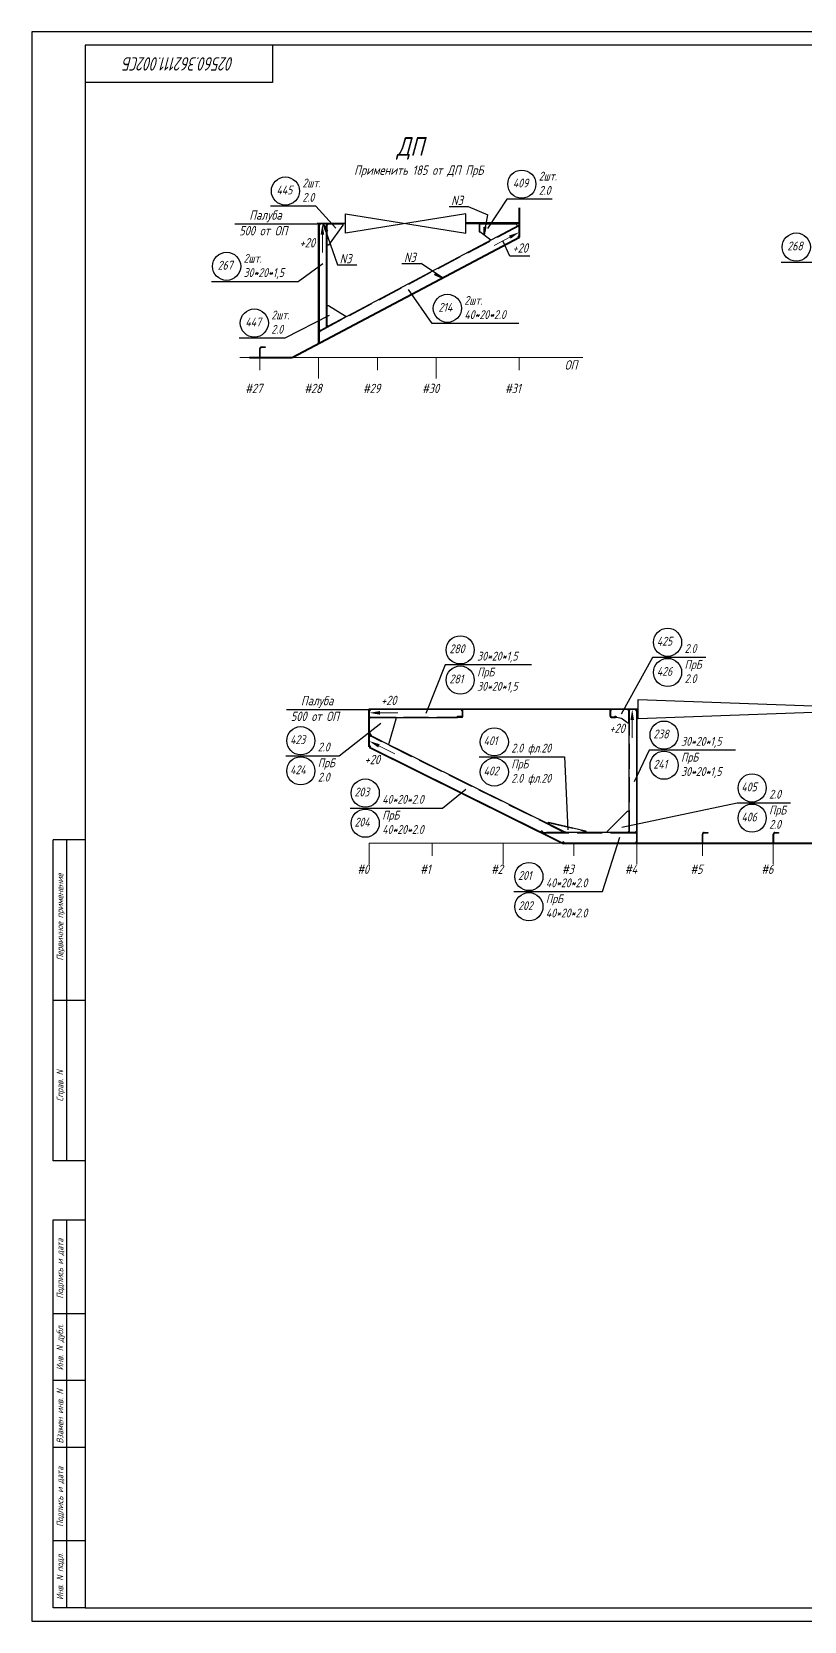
# Model space of a CAD drawing. Header units: millimetres. Extents: x 76485 to 135355, y 8208 to 18817.
# Drawn here: x 76485 to 79372, y 12764 to 18704 of the extents above; entities that cross this region are included whole.
import ezdxf
from ezdxf.enums import TextEntityAlignment as Align

# ---------------------------------------------------------------- set-up
doc = ezdxf.new("R2010")
doc.units = ezdxf.units.MM
doc.linetypes.add('Short_dashed', pattern=[5, 3.75, -1.25])
doc.layers.add('-1', color=7, linetype='Continuous')
doc.layers.add('Frame', color=6, linetype='Continuous')
doc.styles.add('PB_TEXT', font='romans.shx', dxfattribs={"width": 0.7, "oblique": 15})
doc.styles.get("Standard").update_dxf_attribs({"font": 'ГОСТ тип А наклонный.ttf'})
doc.styles.add('ГОСТ', font='ГОСТ тип А.ttf', dxfattribs={"oblique": 15})
doc.dimstyles.get("Standard").update_dxf_attribs({"dimtxt": 0.18, "dimasz": 0.18, "dimexe": 0.18, "dimexo": 0.0625, "dimgap": 0.09, "dimtad": 0, "dimtih": 1, "dimtoh": 1, "dimdec": 4, "dimzin": 0, "dimdsep": 46, "dimtxsty": 'Standard', "dimcen": 0.09, "dimadec": 0, "dimazin": 0, "dimtfac": 1, "dimtdec": 4, "dimtofl": 0, "dimtmove": 0, "dimatfit": 3, "dimfxl": 1, "dimtolj": 1, "dimtzin": 0, "dimarcsym": 0})

# ---------------------------------------------------------------- blocks, each defined once
blk = doc.blocks.new('A$C128E1BCE')
at = {"linetype": 'Continuous', "lineweight": 9}
blk.add_line((40, 0), (106.5, 0), dxfattribs=at)
at = {"linetype": 'Continuous'}
blk.add_solid([(40, 6.7), (40, -6.7), (0, 0)], dxfattribs=at)
blk = doc.blocks.new('stamp-side-01')
at = {"layer": 'Frame'}
for p, q in [((-12, 0), (-12, 145)), ((-12, 145), (0, 145)), ((-12, 110), (0, 110)), ((0, 85), (-12, 85)), ((-12, 60), (0, 60)), ((0, 25), (-12, 25)), ((0, 0), (-12, 0))]:
    blk.add_line(p, q, dxfattribs=at)
at = {"layer": 'Frame', "color": 7}
blk.add_line((-7, 145), (-7, 0), dxfattribs=at)
at = {"layer": 'Frame', "color": 7, "style": 'PB_TEXT', "oblique": 15, "width": 0.7}
for s, p in [('Подпись и дата', (-8.25, 115.55)), ('Инв. N дубл.', (-8.25, 88.76)), ('Взамен инв. N', (-8.25, 61.42)), ('Подпись и дата', (-8.25, 30.25)), ('Инв. N подл.', (-8.25, 2.97))]:
    blk.add_text(s, height=2.5, rotation=90, dxfattribs=at).set_placement(p)
blk = doc.blocks.new('stamp-side-02')
at = {"layer": 'Frame'}
for p, q in [((0, 287), (-12, 287)), ((-12, 167), (-12, 287)), ((0, 227), (-12, 227)), ((0, 167), (-12, 167))]:
    blk.add_line(p, q, dxfattribs=at)
at = {"layer": 'Frame', "color": 7}
blk.add_line((-7, 287), (-7, 167), dxfattribs=at)
at = {"layer": 'Frame'}
blk.add_blockref('stamp-side-01', (0, 0), dxfattribs=at)
at = {"layer": 'Frame', "color": 7, "style": 'PB_TEXT', "oblique": 15, "width": 0.7}
for s, p in [('Первичное применение', (-8.25, 241.89)), ('Справ. N', (-8.25, 189.23))]:
    blk.add_text(s, height=2.5, rotation=90, dxfattribs=at).set_placement(p)
blk = doc.blocks.new('A$C057F7A01')
at = {"color": 7}
for points in [[(0, 0), (8410, 0), (8410, 5940), (0, 5940)], [(200, 50), (8360, 50), (8360, 5890), (200, 5890)]]:
    blk.add_lwpolyline(points, close=True, dxfattribs=at)
blk.add_lwpolyline([(900, 5890), (900, 5750), (200, 5750)], dxfattribs=at)
at = {"color": 7, "xscale": 10, "yscale": 10, "zscale": 10}
blk.add_blockref('stamp-side-02', (200, 50), dxfattribs=at)
blk = doc.blocks.new('_weld')
at = {"color": 0, "linetype": 'ByBlock'}
for p, q in [((-1.5, 0), (-1.5, 0)), ((-1.5, -0.05), (-1.45, 0)), ((-1.5, -0.09), (-1.41, 0)), ((-1.5, -0.14), (-1.36, 0)), ((-1.5, -0.18), (-1.32, 0)), ((-1.5, -0.22), (-1.28, 0)), ((-1.5, -0.27), (-1.23, 0)), ((-1.43, -0.29), (-1.14, 0)), ((-1.37, -0.27), (-1.1, 0)), ((-1.31, -0.26), (-1.05, 0)), ((-1.26, -0.25), (-1.01, 0)), ((-1.2, -0.24), (-0.96, 0)), ((-1.14, -0.23), (-0.92, 0)), ((-1.09, -0.22), (-0.87, 0)), ((-1.03, -0.21), (-0.83, 0)), ((-0.92, -0.18), (-0.74, 0)), ((-0.86, -0.17), (-0.69, 0)), ((-0.81, -0.16), (-0.65, 0)), ((-0.67, -0.13), (-0.81, 0)), ((-0.63, -0.13), (-0.76, 0)), ((-0.75, -0.15), (-0.6, 0)), ((-0.7, -0.14), (-0.56, 0)), ((-0.64, -0.13), (-0.51, 0)), ((-0.58, -0.12), (-0.47, 0)), ((-0.53, -0.11), (-0.42, 0)), ((-0.41, -0.08), (-0.49, 0)), ((-0.37, -0.07), (-0.45, 0)), ((-0.33, -0.07), (-0.4, 0)), ((-0.36, -0.07), (-0.29, 0)), ((-0.3, -0.06), (-0.24, 0)), ((-0.25, -0.05), (-0.2, 0)), ((-0.19, -0.04), (-0.15, 0)), ((-0.15, -0.03), (-0.18, 0)), ((-0.13, -0.03), (-0.11, 0)), ((-0.11, -0.02), (-0.13, 0)), ((-0.07, -0.01), (-0.09, 0)), ((-0.08, -0.02), (-0.06, 0)), ((-0.04, -0.01), (-0.04, 0)), ((-0.02, 0), (-0.02, 0)), ((-1.27, -0.25), (-1.5, -0.02)), ((-1.31, -0.26), (-1.5, -0.07)), ((-1.34, -0.27), (-1.5, -0.11)), ((-1.38, -0.28), (-1.5, -0.16)), ((-1.42, -0.28), (-1.5, -0.2)), ((-1.46, -0.29), (-1.5, -0.25)), ((-1.49, -0.3), (-1.5, -0.29)), ((-1.48, -0.3), (-1.19, 0)), ((-1.23, -0.25), (-1.48, 0)), ((-1.2, -0.24), (-1.43, 0)), ((-1.16, -0.23), (-1.39, 0)), ((-1.12, -0.22), (-1.34, 0)), ((-1.08, -0.22), (-1.3, 0)), ((-1.05, -0.21), (-1.25, 0)), ((-1.01, -0.2), (-1.21, 0)), ((-0.97, -0.19), (-1.16, 0)), ((-0.93, -0.19), (-1.12, 0)), ((-0.9, -0.18), (-1.07, 0)), ((-0.86, -0.17), (-1.03, 0)), ((-0.82, -0.16), (-0.99, 0)), ((-0.98, -0.2), (-0.78, 0)), ((-0.78, -0.16), (-0.94, 0)), ((-0.75, -0.15), (-0.9, 0)), ((-0.71, -0.14), (-0.85, 0)), ((-0.6, -0.12), (-0.72, 0)), ((-0.56, -0.11), (-0.67, 0)), ((-0.52, -0.1), (-0.63, 0)), ((-0.48, -0.1), (-0.58, 0)), ((-0.45, -0.09), (-0.54, 0)), ((-0.47, -0.09), (-0.38, 0)), ((-0.42, -0.08), (-0.33, 0)), ((-0.3, -0.06), (-0.36, 0)), ((-0.26, -0.05), (-0.31, 0)), ((-0.22, -0.04), (-0.27, 0)), ((-0.18, -0.04), (-0.22, 0))]:
    blk.add_line(p, q, dxfattribs=at)
at = {"color": 0, "linetype": 'ByBlock', "flags": 128}
blk.add_lwpolyline([(-1.5, 0), (0, 0), (-1.5, -0.3)], close=True, dxfattribs=at)

msp = doc.modelspace()

# ---------------------------------------------------------------- linework, layer by layer
at = {"layer": '-1', "color": 1, "lineweight": 0}
for p, q in [((77262.5, 17486.6), (78544.2, 17486.6)), ((77337.2, 17486.6), (77337.2, 17439.8)), ((77557.2, 17486.6), (77557.2, 17408.5)), ((77777.2, 17486.6), (77777.2, 17439.8)), ((77997.2, 17486.6), (77997.2, 17408.5)), ((78307.2, 17486.6), (78307.2, 17439.8)), ((77746.6, 15671.8), (82460.8, 15671.8)), ((77746.6, 15671.8), (77746.6, 15593.7)), ((77981.6, 15671.8), (77981.6, 15625)), ((78246.6, 15671.8), (78246.6, 15593.7)), ((78511.6, 15671.8), (78511.6, 15625)), ((78746.6, 15671.8), (78746.6, 15593.7)), ((78991.6, 15671.8), (78991.6, 15625)), ((79256.6, 15671.8), (79256.6, 15593.7))]:
    msp.add_line(p, q, dxfattribs=at)
at = {"color": 3, "ltscale": 25}
for p, q in [((78307.2, 17936.6), (78307.2, 18046.6)), ((78309.2, 17936.6), (78309.2, 18046.6)), ((77657.2, 17986.6), (77552.2, 17986.6)), ((77557.2, 17539.6), (77557.2, 17986.6)), ((77558.7, 17539.6), (77558.7, 17986.6)), ((77558.7, 17986.6), (77558.7, 17585.6)), ((77584.2, 17986.6), (77558.7, 17986.6)), ((77587.3, 17602.2), (77587.3, 17983.6)), ((78307.2, 17986.6), (78107.2, 17986.6)), ((78307.2, 17936.6), (77457.2, 17486.6)), ((78308.1, 17934.9), (77458.1, 17484.9)), ((77558.7, 17540.4), (78307.2, 17936.6)), ((77558.7, 17585.6), (77584.2, 17599.1)), ((77558.7, 17578.8), (77558.7, 17540.4)), ((77457.2, 17486.6), (77298.6, 17486.6)), ((77457.2, 17484.6), (77298.6, 17484.6)), ((77337.2, 17486.6), (77337.2, 17520.7)), ((77339.2, 17486.6), (77339.2, 17520.7)), ((78751.6, 16173.3), (77745.1, 16173.3)), ((77745.1, 16031.8), (77745.1, 16171.8)), ((78751.6, 16171.8), (77745.1, 16171.8)), ((77746.6, 16031.8), (77746.6, 16171.8)), ((77746.6, 16171.8), (77746.6, 16146.3)), ((78095.1, 16171.8), (77746.6, 16171.8)), ((78095.1, 16146.3), (78095.1, 16171.8)), ((78095.1, 16146.3), (78095.1, 16171.8)), ((78096.6, 16146.3), (78096.6, 16171.8)), ((78646.6, 16146.3), (78646.6, 16171.8)), ((78648.1, 16146.3), (78648.1, 16171.8)), ((78716.6, 16171.8), (78648.1, 16171.8)), ((78653.1, 16171.8), (78648.1, 16166.8)), ((78716.6, 16166.8), (78711.6, 16171.8)), ((78746.6, 16171.8), (78721.1, 16171.8)), ((78746.6, 15671.8), (78746.6, 16171.8)), ((78746.6, 15711.8), (78746.6, 16171.8)), ((78748.1, 15671.8), (78748.1, 16171.8)), ((77846.6, 16141.8), (77746.6, 16141.8)), ((77746.6, 16141.8), (77746.6, 16076.5)), ((77751.6, 16141.8), (77746.6, 16136.8)), ((78076.6, 16146.3), (78095.1, 16146.3)), ((78648.1, 16148.3), (78653.1, 16143.3)), ((77746.6, 16086.5), (77755.5, 16072.1)), ((77746.6, 16069.8), (77746.6, 16031.8)), ((77745.7, 16030), (78470.7, 15670)), ((77746.6, 16031.8), (78471.6, 15671.8)), ((77746.6, 16031.8), (78391, 15711.8)), ((78391, 15711.8), (78467.5, 15711.8)), ((78403.1, 15705.8), (78471.6, 15671.8)), ((78721.1, 15711.8), (78746.6, 15711.8)), ((78746.6, 15671.8), (78746.6, 15705.8)), ((78991.6, 15671.8), (78991.6, 15705.9)), ((78993.6, 15671.8), (78993.6, 15705.9)), ((79256.6, 15671.8), (79256.6, 15705.9)), ((79258.6, 15671.8), (79258.6, 15705.9)), ((82360.7, 15671.8), (78471.6, 15671.8)), ((78471.6, 15671.8), (78746.6, 15671.8)), ((82360.7, 15669.8), (78471.6, 15669.8))]:
    msp.add_line(p, q, dxfattribs=at)
at = {"color": 3, "linetype": 'Short_dashed', "ltscale": 25}
for p, q in [((78307.2, 17979.7), (77560.4, 17584.3)), ((78465.6, 15717.3), (77752, 16071.6))]:
    msp.add_line(p, q, dxfattribs=at)
at = {"color": 2, "linetype": 'Short_dashed', "ltscale": 25}
for p, q in [((78718, 16168.8), (78718, 15714.9)), ((77749.6, 16143.3), (78076.6, 16143.3)), ((78415.6, 15748.9), (78556, 15716.1))]:
    msp.add_line(p, q, dxfattribs=at)
at = {"color": 1, "linetype": 'Short_dashed', "ltscale": 25}
msp.add_line((78742.5, 15709.9), (78407.2, 15709.9), dxfattribs=at)
at = {"color": 1, "ltscale": 25}
for points in [[(78430.3, 18078.6), (78260.2, 18078.6), (78188.1, 17969.6)], [(77621.1, 17970.1), (77546.9, 18052.9), (77376.8, 18052.9)], [(78157.2, 17986.6), (78157.2, 17956.6), (78159.2, 17956.6), (78159.2, 17986.6)], [(79286, 17843.5), (79609.2, 17843.5), (79702.4, 17910.9)], [(77157.1, 17771.5), (77480.3, 17771.5), (77573.5, 17839)], [(78305.4, 17614.5), (77982.1, 17614.5), (77893.7, 17741)], [(77597.1, 17643.6), (77430.7, 17559.6), (77260.6, 17559.6)], [(77343.2, 17526.7), (77357.1, 17526.7), (77357.1, 17524.7), (77343.2, 17524.7)], [(78353.2, 16338.1), (78030, 16338.1), (77958.3, 16156.6)], [(79004.9, 16366.5), (78805.1, 16366.5), (78687.6, 16153.9)], [(77434.4, 15998.6), (77634.2, 15998.6), (77789.8, 16120.4)], [(78157.5, 15994.4), (78476, 15994.4), (78489, 15722.5)], [(79115.4, 16019.6), (78792.2, 16019.6), (78736.6, 15901.8)], [(77675.1, 15803), (78020.2, 15803), (78107.3, 15873.7)], [(79320.9, 15822.1), (79121.1, 15822.1), (78690, 15730.1)], [(78286.8, 15490.9), (78618.5, 15490.9), (78682.8, 15694.5)], [(78746.6, 15705.8), (78740.5, 15711.9), (78409.2, 15711.9), (78403.1, 15705.8)], [(78997.6, 15711.9), (79011.5, 15711.9), (79011.5, 15709.9), (78997.6, 15709.9)], [(79262.6, 15711.9), (79276.5, 15711.9), (79276.5, 15709.9), (79262.6, 15709.9)]]:
    msp.add_lwpolyline(points, dxfattribs=at)
for points in [[(78107.2, 17951.2), (78107.2, 18023.5), (77657.2, 17951.2), (77657.2, 18023.5)], [(80746.6, 16136.4), (80746.6, 16208.7), (78751.6, 16136.4), (78751.6, 16208.7)]]:
    msp.add_lwpolyline(points, close=True)
for points in [[(78044.6, 18051.7), (78116.3, 18051.7), (78189.3, 18020.1)], [(77243.8, 17986.6), (77552.2, 17986.6)], [(78347.2, 17865.8), (78272.1, 17865.8), (78246.3, 17923.3)], [(77436.7, 16171.8), (77745.1, 16171.8)]]:
    msp.add_lwpolyline(points)
at = {"color": 3, "ltscale": 25}
for points in [[(77657.2, 17988.1), (77552.2, 17988.1)], [(78307.2, 17941.6), (78307.2, 17982), (77561.2, 17587), (77558.7, 17578.8)], [(77584.2, 17599.1), (77588.8, 17603.7), (77588.8, 17982.1), (77584.2, 17986.6)], [(78307.2, 17990.6), (78107.2, 17990.6)], [(78648.1, 16171.8), (78648.1, 16146.8), (78648.1, 16143.3)], [(78716.6, 16121.8), (78716.6, 16146.8), (78716.6, 16171.8)], [(77818.2, 16040.9), (77820.5, 16045.4), (77846.6, 16136.8), (77846.6, 16141.8)], [(78092.1, 16141.8), (78076.6, 16141.8), (78076.6, 16143.3), (78092.1, 16143.3)], [(78651.1, 16141.8), (78666.5, 16141.8), (78666.5, 16143.3), (78651.1, 16143.3)], [(77746.6, 16076.5), (77764.4, 16067.7), (77818.2, 16040.9)], [(78467.5, 15711.8), (78464.7, 15720), (77754.7, 16072.5), (77746.6, 16069.8)]]:
    msp.add_lwpolyline(points, dxfattribs=at)
at = {"color": 2, "ltscale": 25}
for points in [[(77593.7, 17986.6), (77647.2, 17986.6), (77647.2, 17981.6), (77593.7, 17906.6), (77588.7, 17906.6), (77588.7, 17981.6), (77593.7, 17986.6)], [(78298.5, 17977.3), (78201.3, 17925.9), (78201.2, 17926), (78159.2, 17956.6), (78159.2, 17986.6), (78296.2, 17986.6), (78298.5, 17977.3)], [(77588.7, 17606.5), (77588.7, 17681.5), (77593.7, 17681.5), (77657.1, 17643.4), (77659.4, 17638.9), (77593.1, 17603.9), (77588.7, 17606.5)], [(78721.1, 16171.8), (78716.5, 16167.3), (78716.5, 15716.4), (78721.1, 15711.8)], [(77746.6, 16146.3), (77751.1, 16141.8), (78076.6, 16141.8), (78076.6, 16146.3)], [(78556, 15716.8), (78556, 15711.8), (78486, 15711.8), (78476.5, 15714.1), (78413.7, 15745), (78415.9, 15749.5)], [(78415.9, 15749.5), (78417.5, 15750.5), (78555, 15718.4), (78556, 15716.8)], [(78711.6, 15711.8), (78636.6, 15711.8), (78636.6, 15716.8), (78711.6, 15791.8), (78716.6, 15791.8), (78716.6, 15716.8), (78711.6, 15711.8)]]:
    msp.add_lwpolyline(points, dxfattribs=at)
at = {"linetype": 'Continuous'}
for points in [[(77627.9, 17833.7), (77699.6, 17833.7)], [(77868.6, 17839), (77940.2, 17839)]]:
    msp.add_lwpolyline(points, dxfattribs=at)
at = {"color": 3, "ltscale": 25}
for points in [[(78648.1, 16143.3), (78665.2, 16143.3, -0.198904), (78707.6, 16125.8), (78711.6, 16121.8), (78716.6, 16121.8)], [(78663.6, 16143.3, -0.428293), (78666.7, 16146.3, -0.412649), (78669.6, 16143.2, -0.412649)]]:
    msp.add_lwpolyline(points, format="xyb", dxfattribs=at)
at = {"color": 1, "ltscale": 25}
for centre in [(78316.6, 18135), (77433.2, 18109.3), (79342.4, 17899.8), (77213.4, 17827.9), (78038.5, 17670.9), (77316.9, 17615.9), (78861.5, 16422.8), (78086.4, 16394.4), (78861.5, 16310.1), (78086.4, 16281.7), (77490.7, 16055), (78213.9, 16050.7), (78848.5, 16076), (77490.7, 15942.3), (78213.9, 15938), (78848.5, 15963.3), (79177.5, 15878.4), (77731.5, 15859.3), (79177.5, 15765.7), (77731.5, 15746.6), (78343.1, 15547.2), (78343.1, 15434.5)]:
    msp.add_circle(centre, 52.6, dxfattribs=at)
at = {"color": 3, "ltscale": 25}
for centre, radius, start, end in [((77558.7, 17986.6), 5, 269.99991, 359.9826), ((78307.2, 17936.6), 5, 90.00031, 207.89717), ((77558.7, 17585.6), 5, 27.90359, 90.01191), ((77343.2, 17520.7), 6, 89.99835, 180.00165), ((77343.2, 17520.7), 4, 90.00574, 180.02705), ((77558.7, 17540.4), 5, 27.89358, 89.99288), ((77746.6, 16171.8), 5, 270.00504, 0.01245), ((78095.1, 16171.8), 5, 179.98755, 269.99496), ((78746.6, 16171.8), 5, 179.98755, 269.99496), ((78092.1, 16146.3), 4.5, 269.99551, 359.98508), ((78092.1, 16146.3), 3, 269.99835, 0.00165), ((78651.1, 16146.3), 4.5, 180.01494, 270.00449), ((78651.1, 16146.3), 3, 179.99835, 270.00165), ((77746.6, 16031.8), 5, 333.58099, 89.99793), ((78391, 15711.8), 5, 0.00542, 153.59477), ((78746.6, 15711.8), 5, 89.99757, 180.01117), ((78997.6, 15705.9), 6, 89.99835, 180.00165), ((78997.6, 15705.9), 4, 89.99933, 179.98975), ((79262.6, 15705.9), 6, 89.99835, 180.00165), ((79262.6, 15705.9), 4, 89.99933, 179.98975), ((78471.6, 15671.8), 5, 359.98093, 153.60233), ((78746.6, 15671.8), 5, 90.00504, 180.01245)]:
    msp.add_arc(centre, radius, start, end, dxfattribs=at)

# ---------------------------------------------------------------- block references
msp.add_blockref('A$C057F7A01', (76485.3, 12764.4))
at = {"xscale": -1}
for p, rotation in [((77571.4, 17986.6), 90), ((78307.2, 17955.6), 27.89721736516773), ((77746.6, 16159.1), 180), ((78729.3, 16171.8), 90), ((77746.6, 16053.6), 153.5932938546056)]:
    msp.add_blockref('A$C128E1BCE', p, dxfattribs=dict(at, rotation=rotation))

# ---------------------------------------------------------------- texts
at = {"layer": '-1', "color": 1, "lineweight": 0, "style": 'ГОСТ', "oblique": 15}
for s, p in [('#27', (77282.2, 17353.9)), ('#28', (77503.2, 17353.9)), ('#29', (77722.2, 17353.9)), ('#30', (77943.2, 17353.9)), ('#31', (78253.2, 17353.9)), ('#1', (77936.1, 15557.2)), ('#2', (78201.1, 15557.2)), ('#3', (78465.9, 15557.2)), ('#4', (78701.1, 15557.2)), ('#5', (78946.1, 15557.2)), ('#6', (79211.1, 15557.2))]:
    msp.add_text(s, height=35, rotation=360, dxfattribs=at).set_placement(p)
msp.add_text('#0', height=35, dxfattribs=at).set_placement((77701.1, 15557.2))
at = {"color": 7, "style": 'ГОСТ', "oblique": 15}
msp.add_text('ДП', height=70, dxfattribs=at).set_placement((77848.9, 18240.8))
for s, p in [('Применить 185 от ДП ПрБ', (77931.8, 18169.7)), ('Палуба', (77358.8, 18002)), ('500 от ОП', (77350.2, 17943.4)), ('ОП', (78500.4, 17441.8)), ('Палуба', (77551.7, 16187.2)), ('500 от ОП', (77543.1, 16128.6))]:
    msp.add_text(s, height=35, dxfattribs=at).set_placement(p, align=Align.CENTER)
at = {"color": 7, "ltscale": 25, "style": 'ГОСТ', "oblique": 15}
for p in [(78380, 18148.5), (77496.6, 18122.8), (77276.8, 17841.4), (78101.9, 17684.4), (77380.3, 17629.4)]:
    msp.add_text('2шт.', height=33, dxfattribs=at).set_placement(p)
at = {"color": 1, "ltscale": 25, "style": 'ГОСТ', "oblique": 15}
for s, p in [('445', (77399.8, 18096.7)), ('409', (78283.2, 18122.5)), ('2.0', (78380, 18095.1)), ('2.0', (77496.6, 18069.3)), ('268', (79309, 17887.3)), ('267', (77180, 17815.4)), ('30*20*1,5', (77276.8, 17788)), ('214', (78005.1, 17658.3)), ('40*20*2.0', (78101.9, 17630.9)), ('447', (77283.5, 17603.4)), ('2.0', (77380.3, 17576)), ('280', (78046.2, 16381.9)), ('425', (78821.3, 16410.3)), ('2.0', (78924.9, 16382.9)), ('30*20*1,5', (78149.8, 16354.5)), ('281', (78046.2, 16269.2)), ('426', (78821.3, 16297.6)), ('2.0', (78924.9, 16270.2)), ('30*20*1,5', (78149.8, 16241.8)), ('423', (77450.6, 16042.5)), ('2.0', (77554.2, 16015.1)), ('401', (78173.7, 16038.2)), ('2.0 фл.20', (78277.3, 16010.8)), ('238', (78808.4, 16063.5)), ('30*20*1,5', (78912, 16036.1)), ('241', (78808.4, 15950.7)), ('424', (77450.6, 15929.8)), ('2.0', (77554.2, 15902.4)), ('402', (78173.7, 15925.5)), ('2.0 фл.20', (78277.3, 15898.1)), ('30*20*1,5', (78912, 15923.3)), ('203', (77691.4, 15846.8)), ('405', (79137.4, 15865.9)), ('2.0', (79240.9, 15838.5)), ('40*20*2.0', (77794.9, 15819.4)), ('204', (77691.4, 15734.1)), ('406', (79137.4, 15753.2)), ('2.0', (79240.9, 15725.8)), ('40*20*2.0', (77794.9, 15706.7)), ('201', (78303, 15534.7)), ('40*20*2.0', (78406.5, 15507.3)), ('202', (78303, 15422)), ('40*20*2.0', (78406.5, 15394.6))]:
    msp.add_text(s, height=33, dxfattribs=at).set_placement(p)
at = {"color": 7, "style": 'ГОСТ', "oblique": 15}
for p in [(78052.6, 18046.3), (77635.9, 17828.3), (77876.5, 17833.5)]:
    msp.add_text('N3', height=35, dxfattribs=at).set_placement(p, align=Align.BOTTOM_LEFT)
at = {"color": 6, "ltscale": 25, "style": 'ГОСТ', "oblique": 15}
for p in [(78924.9, 16323.6), (78149.8, 16295.2), (77554.2, 15955.8), (78277.3, 15951.5), (78912, 15976.8), (79240.9, 15779.2), (77794.9, 15760.1), (78406.5, 15448)]:
    msp.add_text('ПрБ', height=33, dxfattribs=at).set_placement(p)
at = {"linetype": 'Continuous', "char_height": 35, "attachment_point": 5}
for insert in [(77515.1, 17915.9), (78310.8, 17896.4), (77819.3, 16205.5), (78672.9, 16101.1), (77757.9, 15984.6)]:
    msp.add_mtext('\\A1;+20', dxfattribs=dict(at, insert=insert))
at = {"color": 7, "style": 'PB_TEXT', "oblique": 15, "width": 0.7}
msp.add_attdef('02560.362111.002СБ', text='', height=50, rotation=180, dxfattribs=at).set_placement((77035.3, 18584.4), align=Align.MIDDLE_CENTER)

# ---------------------------------------------------------------- leaders
at = {"linetype": 'Continuous'}
for points in [[(78176.4, 17944.1), (78189.3, 18020.1)], [(77574.6, 17986.6), (77627.9, 17833.7)], [(78020.1, 17784.6), (77940.2, 17839)]]:
    msp.add_leader(points, dimstyle='Standard', override={"dimscale": 10, "dimasz": 2, "dimclrd": 256, "dimldrblk": '_weld'}, dxfattribs=at)

doc.saveas('drawing.dxf')
